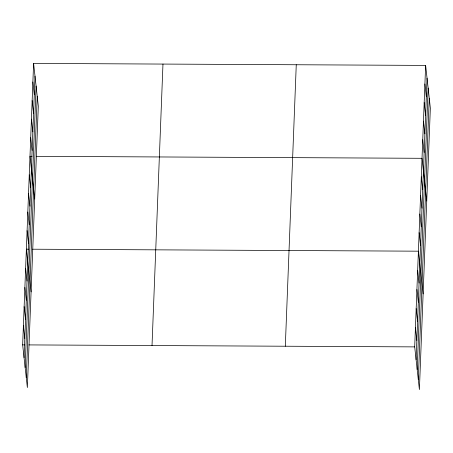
<?xml version="1.0" encoding="UTF-8"?>
<svg xmlns="http://www.w3.org/2000/svg" width="453" height="453" viewBox="0 0 453 453"><rect width="100%" height="100%" fill="white"/><g stroke="black" fill="none" stroke-linecap="round" stroke-linejoin="round"><path stroke-width="0.68" d="M33.601 63.409L38.312 106.115L27.367 387.587L22.65 344.875L33.601 63.409L425.633 65.413L430.35 108.125L419.399 389.591L414.688 346.885L425.633 65.413M24.054 357.621L35.006 76.149M25.147 367.508L36.098 86.042M26.274 377.694L37.225 96.229M152.021 345.537L162.972 64.071M285.311 346.222L296.262 64.751M416.092 359.631L427.043 78.159M417.185 369.518L428.136 88.046M418.306 379.705L429.257 98.233M32.072 156.302L29.989 156.291L34.7 198.997M36.246 156.325L422.02 158.301L426.737 201.007M28.46 249.19L26.37 249.178L31.087 291.885M32.633 249.207L418.408 251.183L423.125 293.895M22.65 344.875L24.739 344.886M28.913 344.909L414.688 346.885M424.914 83.992L426.318 96.738M424.189 102.571L425.599 115.311M423.464 121.144L424.874 133.89M422.745 139.722L424.15 152.468M421.301 176.88L422.706 189.62M420.577 195.453L421.981 208.199M419.852 214.031L421.262 226.777M419.133 232.61L420.537 245.35M417.666 270.328L419.07 283.068M416.919 289.467L418.323 302.208M416.177 308.606L417.581 321.353M415.429 327.745L416.834 340.492M32.876 81.982L34.286 94.728M32.157 100.56L33.562 113.307M31.433 119.139L32.837 131.885M30.708 137.718L32.118 150.458M29.264 174.869L30.674 187.616M28.539 193.448L29.949 206.189M27.82 212.021L29.224 224.767M27.095 230.6L28.505 243.346M25.628 268.318L27.033 281.064M24.881 287.457L26.291 300.203M24.139 306.596L25.544 319.342M23.392 325.735L24.802 338.482"/></g></svg>
